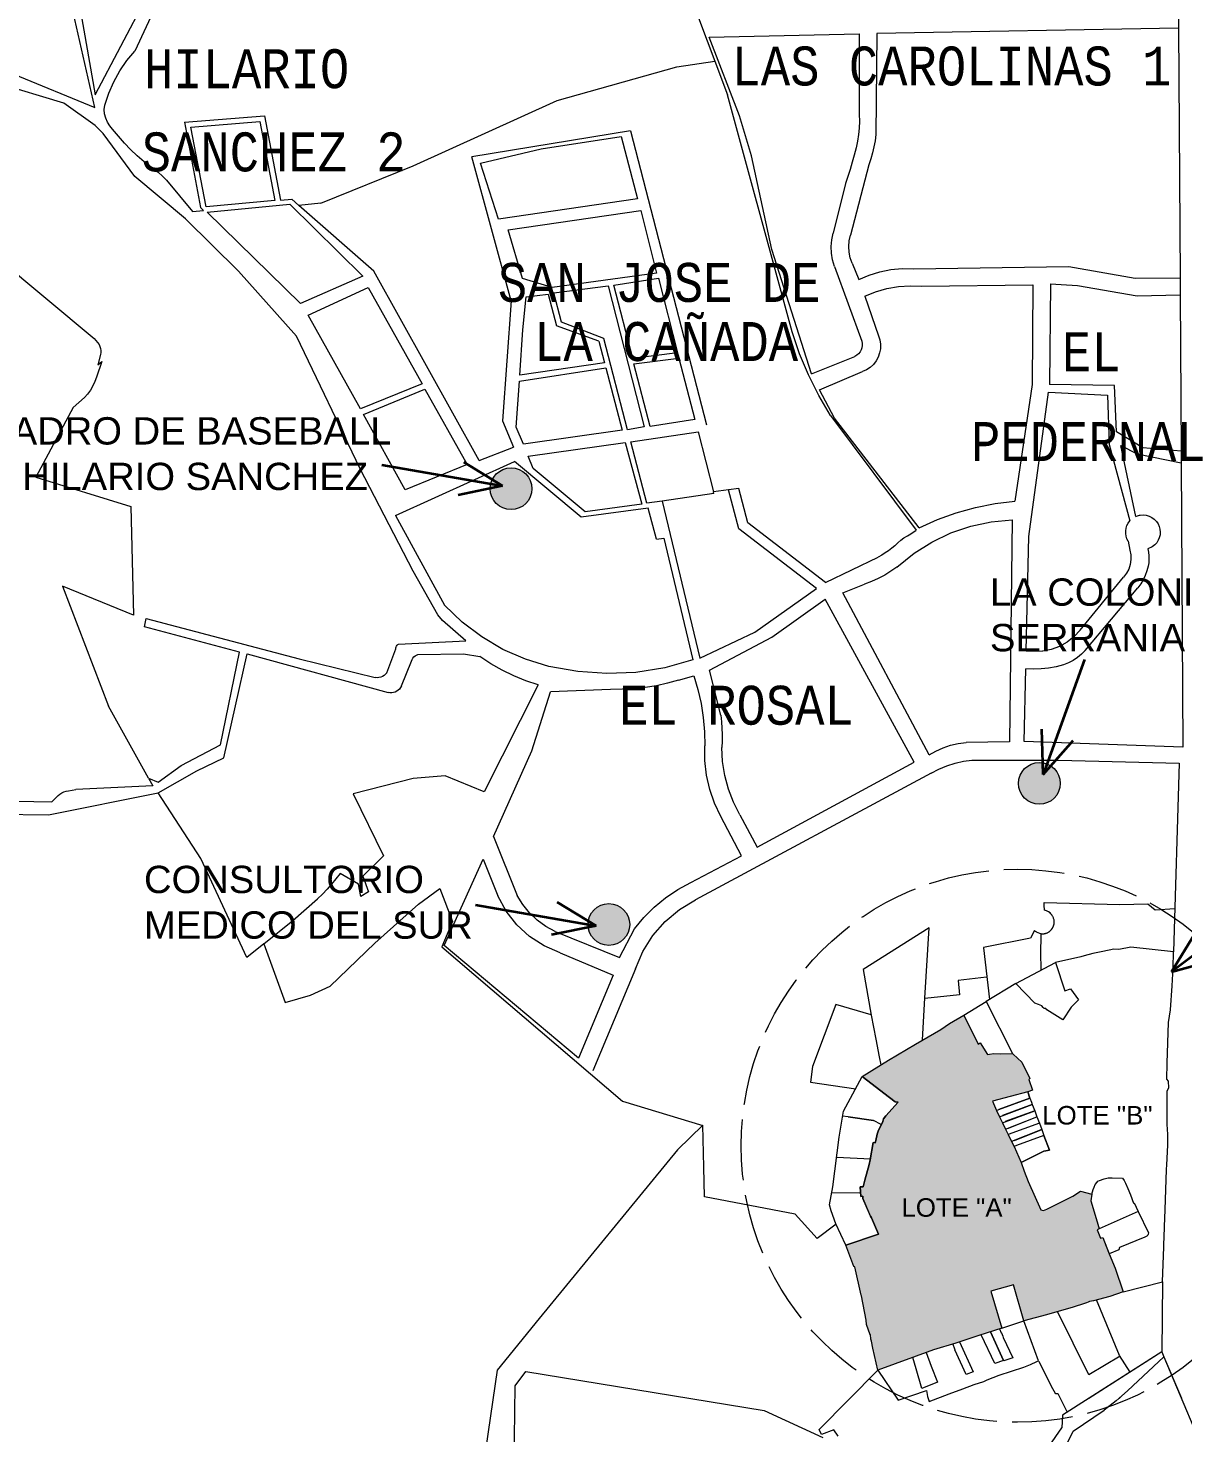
# Model space of a CAD drawing. Header units: millimetres. Extents: x -3245 to 2970, y 1153 to 3965.
# Drawn here: x -121.2 to -75.5, y 1961.8 to 2017.4 of the extents above; entities that cross this region are included whole.
import ezdxf
from ezdxf.enums import TextEntityAlignment as Align

# ---------------------------------------------------------------- set-up
doc = ezdxf.new("R2010")
doc.units = ezdxf.units.MM
doc.linetypes.add('ACAD_ISO02W100', pattern=[15, 12, -3])
for name, color, linetype in [('CVL_CUADCON_TIT', 1, 'Continuous'), ('FONDO_MANAGUA', 8, 'ACAD_ISO02W100'), ('Nombres_Barrios', 7, 'Continuous'), ('POLIGONOS', 7, 'Continuous')]:
    doc.layers.add(name, color=color, linetype=linetype)
doc.styles.add('MONOTXT', font='MONOTXT', dxfattribs={"height": 0.2})
doc.styles.get("Standard").update_dxf_attribs({"font": 'arial.ttf'})

msp = doc.modelspace()

# ---------------------------------------------------------------- hatches: boundary and pattern name
at = {"lineweight": 9}
h = msp.add_hatch(color=8, dxfattribs=at)
h.dxf.hatch_style = 1
h.paths.add_polyline_path([(-101.2237, 1999.1535, 1), (-102.8759, 1999.1535, 1)])
h = msp.add_hatch(color=8, dxfattribs=at)
h.dxf.hatch_style = 1
h.paths.add_polyline_path([(-80.3196, 1987.4986, 1), (-81.9717, 1987.4986, 1)])
h = msp.add_hatch(color=8, dxfattribs=at)
h.dxf.hatch_style = 1
h.paths.add_polyline_path([(-97.3547, 1981.9172, 1), (-99.0068, 1981.9172, 1)])
h = msp.add_hatch(color=7, dxfattribs=at)
h.dxf.hatch_style = 1
h.paths.add_polyline_path([(-82.1745, 1967.6603), (-81.7607, 1966.2363), (-80.8704, 1966.4817), (-79.8148, 1966.7775), (-79.6894, 1966.8196), (-79.4836, 1966.8886), (-79.2778, 1966.9577), (-79.2177, 1966.9791), (-79.1577, 1967.0006), (-78.9993, 1967.0348), (-78.3656, 1967.2004), (-77.8263, 1967.3916), (-78.1451, 1968.3205), (-78.3843, 1968.8945), (-78.6301, 1969.5301), (-78.7272, 1969.5034), (-78.8635, 1969.8451), (-78.7784, 1969.876), (-78.8543, 1970.1524), (-79.1107, 1970.988), (-79.0776, 1971.2503), (-79.5173, 1971.3704), (-79.8182, 1971.1731), (-80.8531, 1970.6622), (-80.9875, 1970.6057), (-81.0832, 1970.629), (-81.591, 1971.752), (-81.751, 1972.1628), (-81.8627, 1972.5054), (-82.1471, 1973.1322), (-82.2448, 1973.3306), (-82.3797, 1973.6044), (-82.4868, 1973.8216), (-82.612, 1974.0758), (-82.7273, 1974.3098), (-82.847, 1974.5527), (-83.0039, 1974.9279), (-81.6066, 1975.2988), (-81.4163, 1975.3663), (-81.565, 1975.7904), (-81.5194, 1975.826), (-81.8462, 1976.4767), (-82.2035, 1976.8031), (-82.2094, 1976.8147), (-82.2098, 1976.8152), (-82.6797, 1976.8022), (-82.9478, 1976.8125), (-83.1261, 1976.7882), (-83.201, 1976.7726), (-83.4862, 1977.232), (-83.5733, 1977.1779), (-84.1402, 1978.3279), (-84.6964, 1977.9951), (-85.0506, 1977.7667), (-86.051, 1977.1885), (-87.1184, 1976.5461), (-88.1522, 1975.8996), (-87.0817, 1975.0754), (-86.8501, 1974.9071), (-86.7291, 1974.8846), (-87.227, 1974.3523), (-87.3173, 1974.2313), (-87.3441, 1974.1252), (-87.5217, 1973.7479), (-87.5584, 1973.6255), (-87.615, 1973.3729), (-87.641, 1973.2864), (-87.7193, 1973.2881), (-87.8352, 1972.6034), (-87.8805, 1972.4212), (-88.0588, 1971.8056), (-88.1126, 1971.5396), (-88.2335, 1971.5357), (-88.2082, 1971.1564), (-88.1378, 1971.1687), (-88.1342, 1971.0764), (-87.8625, 1970.4656), (-87.8262, 1970.3831), (-87.788, 1970.3081), (-87.5153, 1969.6667), (-88.8002, 1969.226), (-88.4869, 1968.3907), (-88.446, 1968.38), (-88.1937, 1967.2505), (-88.1871, 1967.2318), (-87.9968, 1966.2703), (-87.9875, 1966.0969), (-87.8458, 1965.6908), (-87.8328, 1965.6952), (-87.8114, 1965.512), (-87.7856, 1965.4312), (-87.7329, 1965.1605), (-87.5426, 1964.2867), (-85.3294, 1965.0914), (-84.4519, 1965.3614), (-83.537, 1965.6597), (-82.6383, 1965.9494), (-83.071, 1967.4173)])
h.paths.add_polyline_path([(-86.794, 1970.154), (-82.0502, 1970.154), (-82.0502, 1971.2907), (-86.794, 1971.2907)], flags=24)

# ---------------------------------------------------------------- linework, layer by layer
at = {"color": 7, "lineweight": 35}
for p, q in [((-107.1593, 2000.0934), (-102.3879, 1999.2663)), ((-102.3879, 1999.2663), (-103.9216, 2000.2)), ((-102.3879, 1999.2663), (-104.1464, 1998.9032)), ((-79.3554, 1992.4), (-80.9977, 1987.8444)), ((-80.9977, 1987.8444), (-81.0501, 1989.6392)), ((-80.9977, 1987.8444), (-79.812, 1989.1929)), ((-103.457, 1982.697), (-98.6855, 1981.8699)), ((-98.6855, 1981.8699), (-100.2193, 1982.8036)), ((-72.0495, 1982.9493), (-75.9228, 1980.0427)), ((-98.6855, 1981.8699), (-100.4441, 1981.5069)), ((-75.9228, 1980.0427), (-74.9815, 1981.5718)), ((-75.9228, 1980.0427), (-74.1916, 1980.5191))]:
    msp.add_line(p, q, dxfattribs=at)
at = {"color": 1, "lineweight": 0}
for p, q in [((-75.6217, 1988.2928), (-75.8443, 1980.8408)), ((-80.9521, 1982.6767), (-80.9534, 1982.79)), ((-80.9534, 1982.79), (-77.9592, 1982.7059)), ((-77.9592, 1982.7059), (-76.857, 1982.7324)), ((-76.857, 1982.7324), (-76.56, 1982.4972)), ((-80.9426, 1982.4773), (-80.9521, 1982.6767)), ((-80.8652, 1982.4573), (-80.9426, 1982.4773)), ((-80.7807, 1982.4175), (-80.8652, 1982.4573)), ((-80.7244, 1982.3778), (-80.7807, 1982.4175)), ((-80.6876, 1982.3441), (-80.7244, 1982.3778)), ((-80.6627, 1982.3065), (-80.6876, 1982.3441)), ((-76.56, 1982.4972), (-75.7934, 1982.5453)), ((-81.5214, 1975.0444), (-82.7499, 1974.598)), ((-82.7273, 1974.3098), (-81.4272, 1974.8012)), ((-82.612, 1974.0758), (-81.3329, 1974.5509)), ((-81.4272, 1974.8012), (-82.6051, 1974.356)), ((-81.3329, 1974.5509), (-82.4937, 1974.1197)), ((-82.4868, 1973.8216), (-81.2413, 1974.3066)), ((-81.1466, 1974.054), (-82.3797, 1973.6044)), ((-82.3749, 1973.8652), (-81.2413, 1974.3066)), ((-81.0547, 1973.8083), (-82.2448, 1973.3306)), ((-82.1347, 1973.3748), (-81.0547, 1973.8083)), ((-80.9639, 1973.5645), (-82.047, 1973.1694)), ((-89.1669, 1972.7145), (-87.8271, 1972.6518, 17.3447)), ((-76.2741, 1967.7829), (-76.3031, 1965.0115)), ((-82.9075, 1964.5475), (-83.449, 1965.6881)), ((-83.0851, 1965.8054), (-82.5625, 1964.6681)), ((-76.3031, 1965.0115), (-79.1924, 1963.1718)), ((-76.3031, 1965.0115), (-76.2195, 1964.8139)), ((-85.4327, 1964.4411), (-85.1797, 1963.8076)), ((-82.5625, 1964.6681), (-82.9075, 1964.5475)), ((-77.4432, 1963.6735), (-76.2195, 1964.8139)), ((-85.1797, 1963.8076), (-85.7918, 1963.5573)), ((-77.6585, 1963.4661), (-77.8807, 1963.266)), ((-77.4432, 1963.6735), (-77.6585, 1963.4661))]:
    msp.add_line(p, q, dxfattribs=at)
at = {"color": 1, "lineweight": 15}
for p, q in [((-85.6248, 1964.984), (-85.4327, 1964.4411)), ((-86.0214, 1964.3349), (-86.1531, 1964.7919)), ((-76.2195, 1964.8139), (-75.5268, 1963.1773)), ((-85.7918, 1963.5573), (-86.0214, 1964.3349))]:
    msp.add_line(p, q, dxfattribs=at)
at = {"color": 1, "lineweight": 0}
for points in [[(-81.0764, 1980.1078), (-81.0769, 1980.2163), (-81.0926, 1980.7197), (-81.0761, 1981.552), (-81.0622, 1981.551), (-81.05, 1981.55), (-81.0371, 1981.5493), (-81.0243, 1981.5491), (-81.013, 1981.5491), (-80.999, 1981.5497), (-80.9846, 1981.5507), (-80.9699, 1981.552), (-80.962, 1981.553), (-80.955, 1981.5539), (-80.9469, 1981.5553), (-80.9342, 1981.5575), (-80.9246, 1981.5596), (-80.9095, 1981.5634), (-80.892, 1981.5678), (-80.8876, 1981.5689), (-80.8642, 1981.5773), (-80.8438, 1981.5848), (-80.8267, 1981.593), (-80.8158, 1981.5984), (-80.8057, 1981.6034), (-80.7904, 1981.611), (-80.7765, 1981.6202), (-80.7591, 1981.6316), (-80.7423, 1981.643), (-80.7331, 1981.6504), (-80.7052, 1981.6741), (-80.6621, 1981.7197), (-80.6259, 1981.7715), (-80.5822, 1981.8651), (-80.5641, 1981.9372), (-80.5584, 1982.0289), (-80.5671, 1982.1044), (-80.5816, 1982.1574), (-80.5907, 1982.1819), (-80.601, 1982.2055), (-80.6116, 1982.2297), (-80.6239, 1982.2486), (-80.6374, 1982.2695), (-80.6513, 1982.2908), (-80.657, 1982.3005), (-80.6627, 1982.3065)], [(-85.7714, 1977.35), (-85.6791, 1979.0036), (-85.5133, 1981.7816), (-88.1144, 1980.1412), (-87.801, 1978.3324), (-87.6176, 1977.3848), (-87.4802, 1976.6755), (-87.4216, 1976.3627)], [(-81.0767, 1981.5523), (-81.1344, 1981.5643), (-81.195, 1981.5845), (-81.2309, 1981.6022), (-81.2522, 1981.6137), (-81.2738, 1981.6276), (-81.2939, 1981.6415), (-81.3119, 1981.6556), (-81.3279, 1981.6698), (-81.3442, 1981.6848), (-81.4984, 1981.3731), (-83.3546, 1981.0131), (-83.3537, 1980.9986), (-83.3599, 1980.9979), (-83.1153, 1978.9488)], [(-83.2458, 1978.8691), (-82.2096, 1976.8152), (-82.1854, 1976.7865), (-81.8462, 1976.4767), (-81.5194, 1975.826), (-81.565, 1975.7904), (-81.4163, 1975.3663), (-81.6066, 1975.2988), (-81.5213, 1975.0441), (-81.4607, 1974.8877), (-81.4272, 1974.8012), (-81.3329, 1974.5509), (-81.2413, 1974.3066), (-81.1466, 1974.054), (-81.0547, 1973.8083), (-80.9639, 1973.5645), (-80.7442, 1972.9864), (-80.9737, 1972.9452), (-81.8627, 1972.5054), (-81.751, 1972.1628), (-81.591, 1971.752), (-81.0832, 1970.629), (-80.9875, 1970.6057), (-80.8531, 1970.6622), (-79.8182, 1971.1731), (-79.5173, 1971.3704), (-79.0776, 1971.2503), (-79.0155, 1971.4404), (-78.9842, 1971.5202), (-78.9347, 1971.6296), (-78.8609, 1971.7284), (-78.8298, 1971.7573), (-78.7679, 1971.7921), (-78.5811, 1971.8572), (-78.4204, 1971.8938), (-78.2698, 1971.8918), (-77.856, 1971.881), (-77.7877, 1971.7855), (-77.7339, 1971.6846), (-77.6406, 1971.4759), (-77.5426, 1971.2258), (-77.4287, 1970.894), (-77.4021, 1970.9053), (-77.2414, 1970.5663), (-76.8321, 1969.7162), (-76.8361, 1969.6621), (-76.85, 1969.6329), (-76.9002, 1969.5889), (-76.9757, 1969.5446), (-77.9712, 1969.1349), (-78.0016, 1969.0506), (-78.3843, 1968.8945), (-78.1451, 1968.3205), (-77.8263, 1967.3916), (-76.2741, 1967.7829), (-76.2203, 1969.1727), (-76.2215, 1969.187), (-76.2175, 1969.2812), (-76.2066, 1969.5408), (-76.1976, 1969.9768), (-76.1733, 1970.6272), (-76.118, 1972.2285), (-76.1082, 1972.4083), (-76.0657, 1973.1874), (-76.0647, 1973.6724), (-76.0797, 1973.7495), (-76.0904, 1974.0732), (-76.093, 1975.3436), (-76.0238, 1975.4605), (-76.0423, 1975.7158), (-76.1069, 1975.7988), (-76.086, 1976.4342), (-76.0357, 1978.0365), (-75.965, 1978.5377), (-75.8879, 1979.4917), (-75.8529, 1980.1974), (-75.8443, 1980.8408), (-77.5265, 1981.0248), (-78.0017, 1980.9264), (-78.201, 1980.9361), (-78.6317, 1980.8464), (-79.0255, 1980.7682), (-79.3754, 1980.6814), (-79.513, 1980.6413), (-80.5035, 1980.4118), (-80.1349, 1979.2955), (-79.9153, 1979.3726), (-79.5939, 1978.9421), (-79.8896, 1978.6426), (-80.2136, 1978.1496), (-80.8503, 1978.5441), (-80.8847, 1978.5924), (-80.9601, 1978.5968), (-80.9935, 1978.6383), (-81.0526, 1978.6995), (-81.1821, 1978.753), (-81.3234, 1978.803), (-82.0733, 1979.5786), (-83.2458, 1978.8691)], [(-82.0733, 1979.5786), (-80.5035, 1980.4118)], [(-83.2208, 1979.8328), (-83.2341, 1979.8302), (-84.3591, 1979.7079), (-84.3111, 1979.1395), (-85.68, 1978.9875)], [(-84.1402, 1978.3279), (-83.2458, 1978.8691)], [(-87.8047, 1978.3405), (-89.1976, 1978.7466), (-90.126, 1976.2973), (-90.2013, 1975.6782), (-88.4134, 1975.4226)], [(-88.1522, 1975.8996), (-87.0816, 1975.0753), (-86.85, 1974.907), (-86.7292, 1974.8845), (-87.227, 1974.3523), (-87.3173, 1974.2313), (-87.3441, 1974.1252), (-87.5217, 1973.7479), (-87.5584, 1973.6255), (-87.615, 1973.3729), (-87.641, 1973.2864), (-87.7193, 1973.2881), (-87.8352, 1972.6034), (-87.8805, 1972.4212), (-88.0588, 1971.8056), (-88.1126, 1971.5396), (-88.2336, 1971.5357), (-88.2082, 1971.156), (-88.1378, 1971.1682), (-88.1342, 1971.0759), (-87.8624, 1970.4651), (-87.8262, 1970.3825), (-87.788, 1970.3076), (-87.5155, 1969.6666), (-88.8005, 1969.2259), (-89.194, 1970.0748), (-89.3906, 1970.5892), (-89.3849, 1970.5931), (-89.4498, 1970.8265), (-89.3237, 1971.5412), (-89.0618, 1973.5012), (-88.9025, 1974.5294), (-88.1522, 1975.8996), (-87.0816, 1975.0753), (-86.85, 1974.907), (-86.7292, 1974.8845)], [(-83.0039, 1974.9279), (-82.847, 1974.5527), (-82.7499, 1974.598), (-81.5214, 1975.0444), (-81.6066, 1975.2988), (-83.0039, 1974.9279)], [(-87.4018, 1974.0012), (-87.716, 1974.1675), (-88.7078, 1974.305), (-88.9319, 1974.3397)], [(-82.047, 1973.1694), (-82.147, 1973.1321), (-81.8627, 1972.5054), (-80.9737, 1972.9452), (-80.7442, 1972.9864), (-80.9639, 1973.5645), (-82.047, 1973.1694)], [(-88.2168, 1971.2939), (-89.3648, 1971.3085)], [(-77.2414, 1970.5663), (-78.7784, 1969.876), (-78.8635, 1969.8451), (-78.7272, 1969.5034), (-78.6301, 1969.5301), (-78.3843, 1968.8945)], [(-77.9504, 1964.8411), (-79.1887, 1964.099), (-80.4316, 1966.6047)], [(-77.5596, 1964.2108), (-77.9718, 1964.8739), (-78.8837, 1967.0651)], [(-87.5426, 1964.2867), (-86.7397, 1963.0977), (-85.6152, 1963.482), (-85.568, 1963.2441), (-85.5069, 1963.042), (-84.7126, 1963.3473), (-84.1813, 1963.5539), (-83.7209, 1963.7159), (-83.3447, 1963.8451), (-83.2105, 1963.8992), (-82.7384, 1964.0896), (-82.2486, 1964.2491), (-81.7562, 1964.4083), (-81.503, 1964.5165), (-81.2524, 1964.627), (-81.1786, 1964.6596), (-81.7607, 1966.2363)], [(-82.6383, 1965.9494), (-81.7607, 1966.2363)], [(-81.174, 1964.6503), (-80.697, 1963.6814), (-80.5093, 1963.3549), (-80.4974, 1963.3606), (-80.4871, 1963.364), (-80.4786, 1963.3659), (-80.4685, 1963.367), (-80.4599, 1963.367), (-80.4512, 1963.3663), (-80.4436, 1963.365), (-80.4375, 1963.3634), (-80.4322, 1963.3617), (-80.4258, 1963.359), (-80.4199, 1963.3561), (-80.4143, 1963.3528), (-80.4069, 1963.3476), (-80.401, 1963.3426), (-80.042, 1962.6309)], [(-87.5426, 1964.2867), (-89.8546, 1961.9411)]]:
    msp.add_lwpolyline(points, dxfattribs=at)
at = {"color": 7, "lineweight": 20, "ltscale": 0.5, "flags": 128}
msp.add_lwpolyline([(-82.1854, 1976.7865), (-81.8462, 1976.4767), (-81.5194, 1975.826), (-81.565, 1975.7904), (-81.4163, 1975.3663), (-81.6066, 1975.2988), (-83.0039, 1974.9279), (-82.847, 1974.5527), (-82.7273, 1974.3098), (-82.612, 1974.0758), (-82.4868, 1973.8216), (-82.3797, 1973.6044), (-82.2448, 1973.3306), (-82.147, 1973.1321), (-81.8627, 1972.5054), (-81.751, 1972.1628), (-81.591, 1971.752), (-81.0832, 1970.629), (-80.9875, 1970.6057), (-80.8531, 1970.6622), (-79.8182, 1971.1731), (-79.5173, 1971.3704), (-79.0776, 1971.2503), (-79.1107, 1970.988), (-78.8543, 1970.1524), (-78.7784, 1969.876), (-78.8635, 1969.8451), (-78.7272, 1969.5034), (-78.6301, 1969.5301), (-78.5929, 1969.4341), (-78.3843, 1968.8945), (-78.1451, 1968.3205), (-77.8263, 1967.3916), (-78.3656, 1967.2004), (-78.9993, 1967.0348), (-79.1577, 1967.0006), (-79.2177, 1966.9791), (-79.2778, 1966.9577), (-79.4836, 1966.8886), (-79.6894, 1966.8196), (-79.8148, 1966.7775), (-80.8704, 1966.4817), (-81.7607, 1966.2363), (-82.1745, 1967.6603), (-83.071, 1967.4173), (-82.6383, 1965.9494), (-83.537, 1965.6597), (-84.4519, 1965.3614), (-85.3294, 1965.0914), (-87.5426, 1964.2867), (-87.7329, 1965.1605), (-87.7856, 1965.4312), (-87.8114, 1965.512), (-87.8328, 1965.6952), (-87.8458, 1965.6908), (-87.9875, 1966.0969), (-87.9968, 1966.2703), (-88.1871, 1967.2318), (-88.1937, 1967.2505), (-88.446, 1968.38), (-88.4869, 1968.3907), (-88.8005, 1969.2266), (-87.5155, 1969.6673), (-87.788, 1970.3081), (-87.8262, 1970.3831), (-87.8625, 1970.4656), (-88.1342, 1971.0764), (-88.1378, 1971.1687), (-88.2082, 1971.1564), (-88.2335, 1971.5362), (-88.1126, 1971.54), (-88.0588, 1971.8061), (-87.8806, 1972.4215), (-87.8353, 1972.6038), (-87.7194, 1973.2884), (-87.641, 1973.2867), (-87.615, 1973.3731), (-87.5584, 1973.6257), (-87.5217, 1973.7481), (-87.3442, 1974.1253), (-87.3174, 1974.2314), (-87.2271, 1974.3525), (-86.7293, 1974.8846), (-86.8501, 1974.9071), (-87.0817, 1975.0754), (-88.1522, 1975.8996), (-87.1184, 1976.5461), (-86.051, 1977.1885), (-85.0506, 1977.7667), (-84.6964, 1977.9951), (-84.1402, 1978.3279), (-83.5733, 1977.1779), (-83.4862, 1977.232), (-83.201, 1976.7726), (-83.1261, 1976.7882), (-82.9478, 1976.8125), (-82.6797, 1976.8022), (-82.2098, 1976.8152)], close=True, dxfattribs=at)
at = {"color": 1, "lineweight": 0}
for points in [[(-82.7284, 1965.9203, 0), (-82.6631, 1965.7634, 0), (-82.6494, 1965.7681, 0), (-82.5932, 1965.6273, 0), (-82.575, 1965.5862, 0), (-82.1951, 1964.7817, 0), (-82.5563, 1964.6545, 0), (-82.5625, 1964.6681, 0), (-82.9075, 1964.5475, 0), (-83.449, 1965.6881, 0)], [(-82.7284, 1965.9203, 0), (-82.6631, 1965.7634, 0), (-82.6494, 1965.7681, 0), (-82.5932, 1965.6273, 0), (-82.575, 1965.5862, 0), (-82.1951, 1964.7817, 0), (-82.5563, 1964.6545, 0), (-82.5625, 1964.6681, 0), (-83.0851, 1965.8053, 0), (-83.0851, 1965.8053, 0)], [(-85.6248, 1964.984, 0), (-85.4327, 1964.4411, 0), (-85.1797, 1963.8076, 0), (-85.7918, 1963.5573, 0), (-86.0214, 1964.3349, 0), (-86.1531, 1964.7919, 0)], [(-84.3098, 1965.4078, 0), (-83.7664, 1964.2274, 0), (-84.0481, 1964.1189, 0), (-84.4941, 1965.0877, 0), (-84.4752, 1965.0972, 0), (-84.5763, 1965.3231, 0)], [(-84.3098, 1965.4078, 0), (-83.7664, 1964.2274, 0), (-84.0481, 1964.1189, 0), (-84.4941, 1965.0877, 0), (-84.4752, 1965.0972, 0)]]:
    msp.add_polyline3d(points, dxfattribs=at)
at = {"color": 1, "lineweight": 9}
for centre in [(-102.0498, 1999.1535), (-81.1457, 1987.4986), (-98.1807, 1981.9172)]:
    msp.add_circle(centre, 0.8261, dxfattribs=at)
at = {"layer": 'CVL_CUADCON_TIT', "color": 7, "linetype": 'ACAD_ISO02W100', "lineweight": 18, "ltscale": 0.2}
msp.add_circle((-82.0079, 1973.1646), 10.9378, dxfattribs=at)
at = {"layer": 'FONDO_MANAGUA', "color": 1, "lineweight": 0}
for p, q in [((-118.5214, 2014.2319), (-119.983, 2020.7302)), ((-119.4721, 2020.2634), (-118.5013, 2014.7322)), ((-118.5013, 2014.7322), (-115.9089, 2019.6665)), ((-115.5559, 2019.4164), (-116.9309, 2016.4658)), ((-95.3495, 2019.7041), (-93.9892, 2016.0701)), ((-75.6263, 2018.2787), (-75.6405, 2017.3746)), ((-87.5843, 2017.1644), (-87.6185, 2013.1653)), ((-75.6405, 2017.3746), (-87.5843, 2017.1644)), ((-75.6405, 2017.3746), (-75.5816, 2007.4999)), ((-94.2076, 2017.0152), (-88.2804, 2017.1464)), ((-93.0165, 2013.898), (-94.2076, 2017.0152)), ((-88.2804, 2017.1464), (-88.2804, 2013.9509)), ((-117.5273, 2015.6798), (-117.2473, 2016.0866)), ((-117.2473, 2016.0866), (-116.9309, 2016.4658)), ((-95.4869, 2015.8421), (-93.9892, 2016.0701)), ((-93.9892, 2016.0701), (-93.4874, 2014.7296)), ((-121.7235, 2015.5558), (-118.5214, 2014.2319)), ((-117.7687, 2015.249), (-117.5273, 2015.6798)), ((-100.2267, 2014.5138), (-95.4869, 2015.8421)), ((-119.7447, 2014.4117), (-122.4546, 2015.2186)), ((-117.9693, 2014.7977), (-117.7687, 2015.249)), ((-118.4995, 2013.5231), (-119.7447, 2014.4117)), ((-118.1276, 2014.3299), (-117.9693, 2014.7977)), ((-105.9211, 2011.9315), (-100.2267, 2014.5138)), ((-91.1648, 2006.2352), (-93.4874, 2014.7296)), ((-118.1427, 2014.1574), (-118.1276, 2014.3299)), ((-118.1296, 2013.9847), (-118.1427, 2014.1574)), ((-118.0887, 2013.8164), (-118.1296, 2013.9847)), ((-118.021, 2013.6569), (-118.0887, 2013.8164)), ((-114.9637, 2013.6575), (-111.8037, 2013.9003)), ((-111.8037, 2013.9003), (-111.1692, 2010.5669)), ((-92.5412, 2012.3207), (-93.0165, 2013.898)), ((-88.2804, 2013.9509), (-88.2687, 2013.6869)), ((-118.1844, 2013.2054), (-118.4995, 2013.5231)), ((-117.9282, 2013.5106), (-118.021, 2013.6569)), ((-117.8129, 2013.3813), (-117.9282, 2013.5106)), ((-117.5879, 2013.0996), (-117.8129, 2013.3813)), ((-114.9637, 2013.6575), (-114.3351, 2010.2849)), ((-114.7149, 2013.4588), (-111.9885, 2013.6771)), ((-114.1155, 2010.3017), (-114.7149, 2013.4588)), ((-111.9885, 2013.6771), (-111.3987, 2010.5596)), ((-97.3198, 2013.3055), (-103.6039, 2012.2818)), ((-97.3198, 2013.3055), (-93.645, 1999.0864)), ((-88.2751, 2013.4227), (-88.2995, 2013.1596)), ((-88.2687, 2013.6869), (-88.2751, 2013.4227)), ((-116.9326, 2011.5013), (-118.1844, 2013.2054)), ((-117.3503, 2012.8284), (-117.5879, 2013.0996)), ((-117.1007, 2012.5682), (-117.3503, 2012.8284)), ((-100.8586, 2012.6029), (-97.6893, 2013.0915)), ((-97.6893, 2013.0915), (-97.041, 2010.6165)), ((-88.3417, 2012.8987), (-88.4016, 2012.6413)), ((-88.2995, 2013.1596), (-88.3417, 2012.8987)), ((-87.6491, 2012.9201), (-87.6915, 2012.6767)), ((-87.6185, 2013.1653), (-87.6491, 2012.9201)), ((-116.8396, 2012.3196), (-117.1007, 2012.5682)), ((-116.5674, 2012.083), (-116.8396, 2012.3196)), ((-102.0392, 2006.5858), (-103.6039, 2012.2818)), ((-103.2653, 2012.0357), (-100.8586, 2012.6029)), ((-91.7257, 2008.6105), (-92.5412, 2012.3207)), ((-88.4708, 2012.3537), (-88.5475, 2012.068)), ((-88.4016, 2012.6413), (-88.4708, 2012.3537)), ((-87.8114, 2012.1974), (-87.8887, 2011.9627)), ((-87.7457, 2012.4356), (-87.8114, 2012.1974)), ((-87.6915, 2012.6767), (-87.7457, 2012.4356)), ((-116.5674, 2012.083), (-116.3758, 2011.9552)), ((-116.3758, 2011.9552), (-116.1905, 2011.8182)), ((-116.1905, 2011.8182), (-116.0122, 2011.6724)), ((-116.0122, 2011.6724), (-115.8412, 2011.518)), ((-109.5702, 2010.4468), (-105.9211, 2011.9315)), ((-102.5417, 2009.8215), (-103.2653, 2012.0357)), ((-88.6319, 2011.7844), (-88.7237, 2011.5031)), ((-88.5475, 2012.068), (-88.6319, 2011.7844)), ((-87.8887, 2011.9627), (-88.6257, 2009.1832)), ((-114.932, 2009.8257), (-116.9326, 2011.5013)), ((-115.8412, 2011.518), (-115.6779, 2011.3555)), ((-115.6779, 2011.3555), (-114.6471, 2010.1256)), ((-88.823, 2011.2244), (-89.3056, 2009.2686)), ((-88.7237, 2011.5031), (-88.823, 2011.2244)), ((-111.3987, 2010.5596), (-114.1155, 2010.3017)), ((-111.1692, 2010.5669), (-110.7218, 2010.6034)), ((-110.4475, 2010.3634), (-110.7218, 2010.6034)), ((-97.041, 2010.6165), (-102.5417, 2009.8215)), ((-114.6471, 2010.1256), (-114.2151, 2010.1566)), ((-114.3351, 2010.2849), (-114.2151, 2010.1566)), ((-114.0673, 2010.0971), (-110.7978, 2010.4108)), ((-110.3826, 2006.4771), (-114.0673, 2010.0971)), ((-110.7978, 2010.4108), (-107.918, 2007.5609)), ((-109.5702, 2010.4468), (-110.4475, 2010.3634)), ((-107.4737, 2007.7607), (-110.4475, 2010.3634)), ((-102.1676, 2009.3908), (-96.9095, 2010.154)), ((-96.9095, 2010.154), (-96.2888, 2007.6855)), ((-112.8389, 2007.7581), (-114.932, 2009.8257)), ((-101.5975, 2007.4712), (-102.1676, 2009.3908)), ((-89.378, 2008.7385), (-89.357, 2009.0056)), ((-89.357, 2009.0056), (-89.3056, 2009.2686)), ((-88.687, 2008.7352), (-88.6713, 2008.9612)), ((-88.6713, 2008.9612), (-88.6257, 2009.1832)), ((-122.4506, 2008.3448), (-118.548, 2005.0961)), ((-90.165, 2003.6951), (-91.7257, 2008.6105)), ((-89.3683, 2008.4707), (-89.378, 2008.7385)), ((-89.328, 2008.2058), (-89.3683, 2008.4707)), ((-88.6726, 2008.5091), (-88.687, 2008.7352)), ((-88.6284, 2008.2869), (-88.6726, 2008.5091)), ((-88.5551, 2008.0725), (-88.6284, 2008.2869)), ((-110.5346, 2005.183), (-112.8389, 2007.7581)), ((-103.3095, 2000.2758), (-107.4737, 2007.7607)), ((-89.2577, 2007.9473), (-89.328, 2008.2058)), ((-89.2577, 2007.9473), (-88.1742, 2004.993)), ((-88.5551, 2008.0725), (-88.2946, 2007.4348)), ((-87.8832, 2007.6077), (-87.4563, 2007.7375)), ((-87.4563, 2007.7375), (-87.0183, 2007.8228)), ((-87.0183, 2007.8228), (-86.5738, 2007.8627)), ((-86.5738, 2007.8627), (-86.1276, 2007.8568)), ((-86.1276, 2007.8568), (-79.9851, 2007.9505)), ((-79.9851, 2007.9505), (-77.3586, 2007.4854)), ((-107.918, 2007.5609), (-110.3826, 2006.4771)), ((-100.4178, 2007.1179), (-101.5975, 2007.4712)), ((-96.2888, 2007.6855), (-100.4178, 2007.1179)), ((-100.3625, 2006.9026), (-98.2041, 2007.1861)), ((-98.2041, 2007.1861), (-96.7796, 2001.6016)), ((-97.9863, 2007.2091), (-96.2205, 2007.4808)), ((-97.2338, 2004.3014), (-97.9863, 2007.2091)), ((-96.2205, 2007.4808), (-95.4678, 2004.534)), ((-88.2946, 2007.4348), (-87.8832, 2007.6077)), ((-87.1782, 2007.0707), (-86.7217, 2007.15)), ((-86.7217, 2007.15), (-86.2595, 2007.181)), ((-86.2595, 2007.181), (-85.7965, 2007.1635)), ((-85.7965, 2007.1635), (-81.4023, 2007.2238)), ((-81.4023, 2007.2238), (-81.4324, 2003.2747)), ((-80.7101, 2007.2539), (-80.7402, 2003.2747)), ((-80.7101, 2007.2539), (-80.4963, 2007.2446)), ((-80.4963, 2007.2446), (-80.2825, 2007.2344)), ((-80.2825, 2007.2344), (-80.0688, 2007.2233)), ((-80.0688, 2007.2233), (-79.8551, 2007.2113)), ((-79.8551, 2007.2113), (-79.6415, 2007.1984)), ((-79.6415, 2007.1984), (-77.2747, 2006.7887)), ((-77.3586, 2007.4854), (-75.5816, 2007.4999)), ((-75.5816, 2007.4999), (-75.5776, 2006.8208)), ((-110.0765, 2006.0213), (-107.7024, 2007.1198)), ((-107.7024, 2007.1198), (-105.5613, 2003.298)), ((-101.5894, 2005.436), (-101.4524, 2006.7398)), ((-101.4524, 2006.7398), (-100.5836, 2006.8515)), ((-100.5836, 2006.8515), (-100.2498, 2005.6008)), ((-100.0544, 2005.746), (-100.3625, 2006.9026)), ((-88.0538, 2006.7716), (-87.6239, 2006.9441)), ((-88.0538, 2006.7716), (-87.5121, 2005.2041)), ((-87.6239, 2006.9441), (-87.1782, 2007.0707)), ((-77.2747, 2006.7887), (-75.5776, 2006.8208)), ((-75.5776, 2006.8208), (-75.5407, 2000.6346)), ((-102.0392, 2006.5858), (-102.3823, 2001.8374)), ((-90.9302, 2005.3559), (-91.1648, 2006.2352)), ((-108.0106, 2002.3154), (-110.0765, 2006.0213)), ((-98.5804, 2004.997), (-100.2498, 2005.6008)), ((-98.3742, 2005.0928), (-100.0544, 2005.746)), ((-118.548, 2005.0961), (-118.3521, 2004.8612)), ((-108.0234, 1999.9475), (-110.5346, 2005.183)), ((-101.708, 2003.6413), (-101.5894, 2005.436)), ((-98.5804, 2004.997), (-98.3463, 2004.1275)), ((-97.443, 2001.4875), (-98.3742, 2005.0928)), ((-90.6364, 2004.4945), (-90.9302, 2005.3559)), ((-88.1742, 2004.993), (-88.1571, 2004.905)), ((-87.5121, 2005.2041), (-87.4595, 2005.039)), ((-87.4595, 2005.039), (-87.4342, 2004.8676)), ((-118.2979, 2004.4572), (-118.3982, 2004.0551)), ((-118.3521, 2004.8612), (-118.3141, 2004.7865)), ((-118.3141, 2004.7865), (-118.2891, 2004.7064)), ((-118.2809, 2004.5394), (-118.2979, 2004.4572)), ((-118.2891, 2004.7064), (-118.278, 2004.6232)), ((-118.278, 2004.6232), (-118.2809, 2004.5394)), ((-95.4678, 2004.534), (-97.2338, 2004.3014)), ((-90.2851, 2003.6551), (-90.6364, 2004.4945)), ((-90.165, 2003.6951), (-88.4451, 2004.3901)), ((-88.3679, 2004.4358), (-88.4451, 2004.3901)), ((-88.2999, 2004.4943), (-88.3679, 2004.4358)), ((-88.2431, 2004.5637), (-88.2999, 2004.4943)), ((-88.1993, 2004.642), (-88.2431, 2004.5637)), ((-88.1699, 2004.7267), (-88.1993, 2004.642)), ((-88.1557, 2004.8153), (-88.1699, 2004.7267)), ((-88.1571, 2004.905), (-88.1557, 2004.8153)), ((-87.4673, 2004.5238), (-87.5248, 2004.3603)), ((-87.4368, 2004.6943), (-87.4673, 2004.5238)), ((-87.4342, 2004.8676), (-87.4368, 2004.6943)), ((-118.2392, 2004.1865), (-118.4523, 2003.5713)), ((-118.3982, 2004.0551), (-118.2392, 2004.1865)), ((-101.7161, 2003.4098), (-98.3062, 2003.9337)), ((-98.3463, 2004.1275), (-101.708, 2003.6413)), ((-98.3062, 2003.9337), (-97.6597, 2001.4643)), ((-97.1899, 2004.0996), (-95.4084, 2004.3243)), ((-96.5511, 2001.6145), (-97.1899, 2004.0996)), ((-95.4084, 2004.3243), (-94.7806, 2001.8865)), ((-87.9861, 2003.8583), (-88.1441, 2003.7872)), ((-87.8417, 2003.954), (-87.9861, 2003.8583)), ((-87.7145, 2004.0717), (-87.8417, 2003.954)), ((-87.608, 2004.2083), (-87.7145, 2004.0717)), ((-87.5248, 2004.3603), (-87.608, 2004.2083)), ((-118.5157, 2003.3919), (-118.5958, 2003.2192)), ((-118.4523, 2003.5713), (-118.5157, 2003.3919)), ((-105.5613, 2003.298), (-108.0106, 2002.3154)), ((-101.8448, 2001.5893), (-101.7161, 2003.4098)), ((-89.8775, 2002.8414), (-90.2851, 2003.6551)), ((-89.8481, 2003.0698), (-88.1441, 2003.7872)), ((-81.4324, 2003.2747), (-82.1125, 1998.6609)), ((-78.1764, 2003.2387), (-80.7402, 2003.2747)), ((-119.3772, 2002.3711), (-118.9286, 2002.7573)), ((-118.8032, 2002.9005), (-118.9286, 2002.7573)), ((-118.6919, 2003.0549), (-118.8032, 2002.9005)), ((-118.5958, 2003.2192), (-118.6919, 2003.0549)), ((-107.8824, 2002.0968), (-105.4677, 2003.0977)), ((-105.4677, 2003.0977), (-103.7884, 2000.1092)), ((-89.4158, 2002.0572), (-89.8775, 2002.8414)), ((-89.2577, 2001.9484), (-89.8481, 2003.0698)), ((-81.5649, 1997.2641), (-80.7818, 2002.9712)), ((-80.7818, 2002.9712), (-78.4464, 2002.8541)), ((-78.4464, 2002.8541), (-78.3873, 2000.9073)), ((-78.1016, 2001.3997), (-78.1764, 2003.2387)), ((-119.3772, 2002.3711), (-120.8492, 1999.6147)), ((-106.2447, 1999.1066), (-107.8824, 2002.0968)), ((-102.3823, 2001.8374), (-101.9531, 2000.793)), ((-101.5601, 2000.92), (-101.8448, 2001.5893)), ((-96.7796, 2001.6016), (-97.443, 2001.4875)), ((-94.7806, 2001.8865), (-96.5511, 2001.6145)), ((-89.4158, 2002.0572), (-86.0205, 1997.5155)), ((-85.8963, 1997.6027), (-89.2577, 2001.9484)), ((-97.6597, 2001.4643), (-101.5601, 2000.92)), ((-97.3075, 2001.0084), (-94.6492, 2001.4028)), ((-94.6492, 2001.4028), (-94.0441, 1999.0336)), ((-77.0584, 2000.7687), (-78.1016, 2001.3997)), ((-103.3095, 2000.2758), (-101.9531, 2000.793)), ((-101.3791, 2000.4358), (-97.5291, 2000.9839)), ((-97.5291, 2000.9839), (-96.8772, 1998.5496)), ((-96.6789, 1998.5779), (-97.3075, 2001.0084)), ((-78.3873, 2000.9073), (-77.5662, 1997.8813)), ((-77.9241, 2000.859), (-77.2805, 2000.5314)), ((-77.3357, 1998.0546), (-77.9241, 2000.859)), ((-77.2805, 2000.5314), (-75.538, 2000.1834)), ((-75.5407, 2000.6346), (-77.0584, 2000.7687)), ((-75.5407, 2000.6346), (-75.538, 2000.1834)), ((-105.9212, 1995.8982), (-108.0234, 1999.9475)), ((-106.6173, 1998.0946), (-101.9168, 2000.2375)), ((-103.7884, 2000.1092), (-106.2447, 1999.1066)), ((-99.2729, 1998.026), (-101.9168, 2000.2375)), ((-101.1768, 1999.9513), (-101.3791, 2000.4358)), ((-99.1154, 1998.2408), (-101.1768, 1999.9513)), ((-75.538, 2000.1834), (-75.4708, 1988.9323)), ((-120.8492, 1999.6147), (-117.0897, 1998.4561)), ((-94.0263, 1998.9636), (-96.0712, 1998.6662)), ((-93.645, 1999.0864), (-94.0441, 1999.0336)), ((-94.0263, 1998.9636), (-94.0441, 1999.0336)), ((-93.4406, 1999.1134), (-93.645, 1999.0864)), ((-93.0437, 1999.1659), (-93.4406, 1999.1134)), ((-93.0437, 1997.5722), (-93.4406, 1999.1134)), ((-92.6849, 1997.8065), (-93.0437, 1999.1659)), ((-117.0897, 1998.4561), (-116.9937, 1994.1572)), ((-96.6227, 1998.3804), (-99.2729, 1998.026)), ((-96.8772, 1998.5496), (-99.1154, 1998.2408)), ((-96.0712, 1998.6662), (-96.6789, 1998.5779)), ((-96.3015, 1997.154), (-96.6227, 1998.3804)), ((-96.0712, 1998.6662), (-94.575, 1992.4508)), ((-84.4347, 1998.2026), (-83.6733, 1998.4155)), ((-83.6733, 1998.4155), (-82.8977, 1998.5686)), ((-82.8977, 1998.5686), (-82.1125, 1998.6609)), ((-106.6173, 1998.0946), (-104.6893, 1994.5496)), ((-89.6122, 1995.4435), (-92.6849, 1997.8065)), ((-85.8963, 1997.6027), (-85.1772, 1997.9311)), ((-85.1772, 1997.9311), (-84.4347, 1998.2026)), ((-83.8625, 1997.6734), (-83.0489, 1997.8487)), ((-83.0489, 1997.8487), (-82.2205, 1997.9284)), ((-82.2205, 1997.9284), (-82.3293, 1989.1368)), ((-77.7138, 1997.5953), (-77.6799, 1997.698)), ((-77.6799, 1997.698), (-77.6303, 1997.7942)), ((-77.6303, 1997.7942), (-77.5662, 1997.8813)), ((-77.3357, 1998.0546), (-77.3006, 1998.0696)), ((-77.3006, 1998.0696), (-77.2648, 1998.0826)), ((-77.2648, 1998.0826), (-77.2283, 1998.0936)), ((-77.2283, 1998.0936), (-77.1912, 1998.1026)), ((-77.1912, 1998.1026), (-77.1537, 1998.1095)), ((-77.1537, 1998.1095), (-77.0348, 1998.1173)), ((-77.0348, 1998.1173), (-76.9164, 1998.1044)), ((-76.9164, 1998.1044), (-76.802, 1998.0712)), ((-76.802, 1998.0712), (-76.6951, 1998.0186)), ((-76.6951, 1998.0186), (-76.599, 1997.9482)), ((-76.599, 1997.9482), (-76.5165, 1997.8622)), ((-76.5165, 1997.8622), (-76.4502, 1997.7633)), ((-76.4502, 1997.7633), (-76.4042, 1997.6604)), ((-96.3015, 1997.154), (-96.0039, 1997.1953)), ((-96.0039, 1997.1953), (-94.8561, 1992.381)), ((-89.9637, 1995.202), (-93.0437, 1997.5722)), ((-86.6307, 1997.1133), (-86.5038, 1997.2073)), ((-86.5038, 1997.2073), (-86.3706, 1997.2921)), ((-86.3706, 1997.2921), (-86.2317, 1997.3672)), ((-86.2317, 1997.3672), (-86.0205, 1997.5155)), ((-85.4014, 1997.0465), (-84.6502, 1997.4048)), ((-84.6502, 1997.4048), (-83.8625, 1997.6734)), ((-81.6653, 1992.7418), (-81.5649, 1997.2641)), ((-77.731, 1997.3802), (-77.7309, 1997.4884)), ((-77.7141, 1997.2733), (-77.731, 1997.3802)), ((-77.7309, 1997.4884), (-77.7138, 1997.5953)), ((-77.6805, 1997.1705), (-77.7141, 1997.2733)), ((-77.631, 1997.0742), (-77.6805, 1997.1705)), ((-76.4006, 1997.2173), (-76.445, 1997.1137)), ((-76.4042, 1997.6604), (-76.3757, 1997.5514)), ((-76.3739, 1997.3268), (-76.4006, 1997.2173)), ((-76.3757, 1997.5514), (-76.3655, 1997.4392)), ((-76.3655, 1997.4392), (-76.3739, 1997.3268)), ((-87.2464, 1996.6143), (-87.3821, 1996.5306)), ((-87.1145, 1996.7039), (-87.2464, 1996.6143)), ((-86.9866, 1996.799), (-87.1145, 1996.7039)), ((-86.8629, 1996.8996), (-86.9866, 1996.799)), ((-86.8629, 1996.8996), (-86.7506, 1997.0106)), ((-86.783, 1996.0568), (-86.1059, 1996.6035)), ((-86.7506, 1997.0106), (-86.6307, 1997.1133)), ((-86.1059, 1996.6035), (-85.4014, 1997.0465)), ((-77.631, 1997.0742), (-77.5616, 1996.7279)), ((-77.5616, 1996.7279), (-77.5284, 1996.5398)), ((-76.7973, 1996.7979), (-76.8582, 1996.7771)), ((-76.8582, 1996.7771), (-76.8282, 1996.6419)), ((-76.8282, 1996.6419), (-76.8121, 1996.5043)), ((-76.7387, 1996.8245), (-76.7973, 1996.7979)), ((-76.6828, 1996.8563), (-76.7387, 1996.8245)), ((-76.6301, 1996.8934), (-76.6828, 1996.8563)), ((-76.5812, 1996.9351), (-76.6301, 1996.8934)), ((-76.5057, 1997.0188), (-76.5812, 1996.9351)), ((-76.445, 1997.1137), (-76.5057, 1997.0188)), ((-89.6122, 1995.4435), (-87.5212, 1996.4528)), ((-87.3821, 1996.5306), (-87.5212, 1996.4528)), ((-86.783, 1996.0568), (-87.02, 1995.889)), ((-77.5549, 1996.1598), (-77.6138, 1995.9781)), ((-77.5261, 1996.3487), (-77.5549, 1996.1598)), ((-77.5284, 1996.5398), (-77.5261, 1996.3487)), ((-76.8489, 1996.092), (-76.8944, 1995.906)), ((-76.8225, 1996.2279), (-76.8489, 1996.092)), ((-76.8103, 1996.3659), (-76.8225, 1996.2279)), ((-76.8121, 1996.5043), (-76.8103, 1996.3659)), ((-104.9459, 1994.1631), (-105.9212, 1995.8982)), ((-87.7879, 1995.4799), (-88.0594, 1995.3769)), ((-87.5234, 1995.5999), (-87.7879, 1995.4799)), ((-87.2672, 1995.7365), (-87.5234, 1995.5999)), ((-87.02, 1995.889), (-87.2672, 1995.7365)), ((-79.5308, 1993.5575), (-77.8154, 1995.6549)), ((-77.7014, 1995.8082), (-77.8154, 1995.6549)), ((-77.6138, 1995.9781), (-77.7014, 1995.8082)), ((-77.0374, 1995.5514), (-77.1336, 1995.3859)), ((-76.9574, 1995.7253), (-77.0374, 1995.5514)), ((-76.8944, 1995.906), (-76.9574, 1995.7253)), ((-116.9937, 1994.1572), (-119.7914, 1995.2949)), ((-119.7914, 1995.2949), (-117.9724, 1990.5508)), ((-92.409, 1993.4801), (-89.9637, 1995.202)), ((-88.929, 1995.0307), (-88.0594, 1995.3769)), ((-85.5124, 1988.6215), (-88.929, 1995.0307)), ((-79.3383, 1992.7553), (-77.2452, 1995.2304)), ((-77.1336, 1995.3859), (-77.2452, 1995.2304)), ((-103.9868, 1993.877), (-104.6893, 1994.5496)), ((-91.7311, 1993.2812), (-89.6173, 1994.7887)), ((-86.1034, 1988.3323), (-89.6173, 1994.7887)), ((-116.5553, 1993.69), (-116.4845, 1994.0269)), ((-116.4845, 1994.0269), (-110.4276, 1992.4288)), ((-104.7593, 1993.9448), (-104.9459, 1994.1631)), ((-103.8433, 1993.1322), (-104.7593, 1993.9448)), ((-103.2106, 1993.2912), (-103.9868, 1993.877)), ((-112.7969, 1992.6888), (-116.5553, 1993.69)), ((-102.3711, 1992.8001), (-103.2106, 1993.2912)), ((-94.575, 1992.4508), (-92.409, 1993.4801)), ((-94.195, 1991.9711), (-91.7311, 1993.2812)), ((-79.7699, 1993.3022), (-80.0452, 1993.0866)), ((-79.5308, 1993.5575), (-79.7699, 1993.3022)), ((-106.9687, 1991.8758), (-106.6102, 1992.8243)), ((-106.6102, 1992.8243), (-106.6058, 1992.8612)), ((-106.6058, 1992.8612), (-106.5955, 1992.8969)), ((-106.5955, 1992.8969), (-106.5796, 1992.9306)), ((-106.5796, 1992.9306), (-106.5585, 1992.9612)), ((-106.5585, 1992.9612), (-106.5327, 1992.988)), ((-106.5327, 1992.988), (-106.503, 1993.0103)), ((-106.503, 1993.0103), (-103.8433, 1993.1322)), ((-101.4801, 1992.4105), (-102.3711, 1992.8001)), ((-81.6653, 1992.7418), (-81.0207, 1992.7228)), ((-80.6781, 1992.7934), (-81.0207, 1992.7228)), ((-80.3504, 1992.9156), (-80.6781, 1992.7934)), ((-80.0452, 1993.0866), (-80.3504, 1992.9156)), ((-79.3383, 1992.7553), (-79.4821, 1992.6056)), ((-113.5447, 1989.0283), (-112.7969, 1992.6888)), ((-113.4188, 1988.5123), (-112.4855, 1992.6184)), ((-112.4855, 1992.6184), (-106.9124, 1991.0941)), ((-110.4276, 1992.4288), (-107.4242, 1991.6907)), ((-106.3885, 1991.3525), (-105.9866, 1992.3383)), ((-105.9866, 1992.3383), (-105.9643, 1992.3961)), ((-105.9643, 1992.3961), (-105.9332, 1992.4498)), ((-105.9332, 1992.4498), (-105.894, 1992.4979)), ((-105.894, 1992.4979), (-105.8476, 1992.5391)), ((-105.8476, 1992.5391), (-105.7953, 1992.5725)), ((-105.7953, 1992.5725), (-105.7384, 1992.5972)), ((-105.7384, 1992.5972), (-103.9334, 1992.626)), ((-103.9334, 1992.626), (-103.2814, 1992.5226)), ((-102.8541, 1992.2337), (-103.2814, 1992.5226)), ((-102.4075, 1991.9755), (-102.8541, 1992.2337)), ((-100.5496, 1992.1276), (-101.4801, 1992.4105)), ((-94.8561, 1992.381), (-95.9685, 1992.0717)), ((-80.1952, 1992.193), (-80.485, 1992.1121)), ((-80.0006, 1992.2653), (-80.1952, 1992.193)), ((-79.8154, 1992.359), (-80.0006, 1992.2653)), ((-79.6418, 1992.4729), (-79.8154, 1992.359)), ((-79.4821, 1992.6056), (-79.6418, 1992.4729)), ((-107.3501, 1991.6801), (-107.4242, 1991.6907)), ((-107.2754, 1991.6826), (-107.3501, 1991.6801)), ((-107.2022, 1991.6982), (-107.2754, 1991.6826)), ((-107.1329, 1991.7263), (-107.2022, 1991.6982)), ((-107.0697, 1991.7662), (-107.1329, 1991.7263)), ((-107.0144, 1991.8165), (-107.0697, 1991.7662)), ((-106.9687, 1991.8758), (-107.0144, 1991.8165)), ((-101.9439, 1991.7493), (-102.4075, 1991.9755)), ((-101.4655, 1991.5563), (-101.9439, 1991.7493)), ((-99.4141, 1991.9183), (-100.5496, 1992.1276)), ((-98.2622, 1991.8388), (-99.4141, 1991.9183)), ((-97.1087, 1991.8901), (-98.2622, 1991.8388)), ((-95.9685, 1992.0717), (-97.1087, 1991.8901)), ((-95.4224, 1991.5795), (-94.8165, 1991.7507)), ((-94.8165, 1991.7507), (-94.6558, 1991.2106)), ((-93.747, 1990.192), (-94.195, 1991.9711)), ((-81.745, 1989.1529), (-81.681, 1992.0348)), ((-81.3806, 1992.0168), (-81.681, 1992.0348)), ((-81.0798, 1992.0238), (-81.3806, 1992.0168)), ((-80.7806, 1992.0556), (-81.0798, 1992.0238)), ((-80.485, 1992.1121), (-80.7806, 1992.0556)), ((-106.8427, 1991.081), (-106.9124, 1991.0941)), ((-106.7718, 1991.0792), (-106.8427, 1991.081)), ((-106.7016, 1991.0888), (-106.7718, 1991.0792)), ((-106.6338, 1991.1096), (-106.7016, 1991.0888)), ((-106.5703, 1991.1409), (-106.6338, 1991.1096)), ((-106.5125, 1991.1821), (-106.5703, 1991.1409)), ((-106.4622, 1991.232), (-106.5125, 1991.1821)), ((-106.4205, 1991.2893), (-106.4622, 1991.232)), ((-106.3885, 1991.3525), (-106.4205, 1991.2893)), ((-100.9747, 1991.3974), (-103.113, 1987.1639)), ((-100.9747, 1991.3974), (-101.4655, 1991.5563)), ((-101.2342, 1988.7889), (-100.491, 1991.1156)), ((-98.1211, 1991.2114), (-100.491, 1991.1156)), ((-97.6344, 1991.2235), (-98.1211, 1991.2114)), ((-97.1853, 1991.2444), (-97.6344, 1991.2235)), ((-96.7382, 1991.2906), (-97.1853, 1991.2444)), ((-96.2944, 1991.362), (-96.7382, 1991.2906)), ((-95.8553, 1991.4584), (-96.2944, 1991.362)), ((-95.4224, 1991.5795), (-95.8553, 1991.4584)), ((-94.6558, 1991.2106), (-94.5314, 1990.661)), ((-116.3906, 1987.6986), (-117.9724, 1990.5508)), ((-94.5314, 1990.661), (-94.4439, 1990.1043)), ((-94.4439, 1990.1043), (-94.3938, 1989.5431)), ((-93.747, 1990.192), (-93.7206, 1989.9377)), ((-93.7206, 1989.9377), (-93.7038, 1989.6826)), ((-94.3938, 1989.5431), (-94.3812, 1988.9797)), ((-93.7038, 1989.6826), (-93.6964, 1989.4271)), ((-93.6964, 1989.4271), (-93.6986, 1989.1715)), ((-115.1058, 1988.2041), (-113.5447, 1989.0283)), ((-94.3777, 1988.4003), (-94.3812, 1988.9797)), ((-93.6986, 1989.1715), (-93.7103, 1988.9162)), ((-93.6839, 1988.3601), (-93.7103, 1988.9162)), ((-85.2413, 1988.7784), (-84.9561, 1988.9078)), ((-84.9561, 1988.9078), (-84.6594, 1989.0082)), ((-84.6594, 1989.0082), (-84.3543, 1989.0787)), ((-84.3543, 1989.0787), (-84.0436, 1989.1186)), ((-82.3293, 1989.1368), (-84.0436, 1989.1186)), ((-75.4708, 1988.9323), (-81.745, 1989.1529)), ((-114.4803, 1987.9899), (-113.4188, 1988.5123)), ((-102.748, 1985.3937), (-101.2342, 1988.7889)), ((-94.3116, 1987.8246), (-94.3777, 1988.4003)), ((-93.5976, 1987.8101), (-93.6839, 1988.3601)), ((-92.312, 1984.9751), (-86.1034, 1988.3323)), ((-85.5124, 1988.6215), (-85.2413, 1988.7784)), ((-84.8078, 1988.1945), (-84.4838, 1988.2983)), ((-84.4838, 1988.2983), (-84.1521, 1988.3736)), ((-84.1521, 1988.3736), (-83.815, 1988.4198)), ((-83.815, 1988.4198), (-80.3849, 1988.4209)), ((-80.3849, 1988.4209), (-75.6124, 1988.2926)), ((-116.3906, 1987.6986), (-116.0079, 1987.5518)), ((-116.3906, 1987.6986), (-116.2229, 1987.3963)), ((-116.0094, 1987.1251), (-114.4803, 1987.9899)), ((-116.0079, 1987.5518), (-115.1058, 1988.2041)), ((-104.6594, 1987.801), (-105.9179, 1987.6925)), ((-103.113, 1987.1639), (-104.6594, 1987.801)), ((-85.4227, 1987.9048), (-94.7569, 1982.8983)), ((-94.1835, 1987.2595), (-94.3116, 1987.8246)), ((-93.4524, 1987.2727), (-93.5976, 1987.8101)), ((-85.4227, 1987.9048), (-85.1215, 1988.063)), ((-85.1215, 1988.063), (-84.8078, 1988.1945)), ((-119.8234, 1987.1194), (-119.7402, 1987.1579)), ((-119.7402, 1987.1579), (-119.6529, 1987.186)), ((-119.6529, 1987.186), (-119.5628, 1987.2032)), ((-119.5628, 1987.2032), (-119.2647, 1987.2574)), ((-116.2229, 1987.3963), (-119.2647, 1987.2574)), ((-105.9179, 1987.6925), (-108.2915, 1987.0837)), ((-93.995, 1986.7116), (-94.1835, 1987.2595)), ((-93.25, 1986.7542), (-93.4524, 1987.2727)), ((-123.6897, 1986.8321), (-120.2145, 1986.7748)), ((-120.3449, 1986.2576), (-116.0094, 1987.1251)), ((-120.2145, 1986.7748), (-119.9726, 1987.0135)), ((-119.9726, 1987.0135), (-119.9013, 1987.071)), ((-119.9013, 1987.071), (-119.8234, 1987.1194)), ((-114.3219, 1984.5338), (-116.0094, 1987.1251)), ((-108.2915, 1987.0837), (-107.0945, 1984.6304)), ((-93.7484, 1986.1873), (-93.995, 1986.7116)), ((-92.9927, 1986.2605), (-93.25, 1986.7542)), ((-123.7603, 1986.2988), (-120.3449, 1986.2576)), ((-92.9312, 1984.6341), (-93.7484, 1986.1873)), ((-92.9927, 1986.2605), (-92.312, 1984.9751)), ((-102.748, 1985.3937), (-101.8035, 1983.0659)), ((-112.4996, 1980.6176), (-114.3219, 1984.5338)), ((-107.0945, 1984.6304), (-107.9137, 1983.8276)), ((-104.6949, 1981.0881), (-103.1521, 1984.499)), ((-103.1521, 1984.499), (-102.572, 1983.048)), ((-94.9429, 1983.5793), (-92.9312, 1984.6341)), ((-108.8176, 1983.9354), (-108.9781, 1983.7203)), ((-108.0829, 1983.5185), (-108.8176, 1983.9354)), ((-107.9137, 1983.8276), (-107.6887, 1983.2136)), ((-109.3258, 1983.3116), (-109.5123, 1983.1186)), ((-109.1476, 1983.5122), (-109.3258, 1983.3116)), ((-108.9781, 1983.7203), (-109.1476, 1983.5122)), ((-107.9887, 1983.0236), (-108.0829, 1983.5185)), ((-105.7178, 1982.7198), (-104.8717, 1983.3448)), ((-104.8717, 1983.3448), (-104.3674, 1982.0372)), ((-95.9345, 1982.9753), (-95.4529, 1983.3006)), ((-95.4529, 1983.3006), (-94.9429, 1983.5793)), ((-110.69, 1982.0757), (-109.7069, 1982.9338)), ((-109.5123, 1983.1186), (-109.7069, 1982.9338)), ((-107.6887, 1983.2136), (-107.9887, 1983.0236)), ((-107.4335, 1981.1814), (-105.7178, 1982.7198)), ((-102.2457, 1982.4456), (-102.572, 1983.048)), ((-101.5825, 1982.7079), (-101.8035, 1983.0659)), ((-101.3173, 1982.3813), (-101.5825, 1982.7079)), ((-96.3836, 1982.6064), (-95.9345, 1982.9753)), ((-95.3909, 1982.5145), (-94.7569, 1982.8983)), ((-101.8238, 1981.9058), (-102.2457, 1982.4456)), ((-101.0122, 1982.0915), (-101.3173, 1982.3813)), ((-97.1688, 1981.751), (-96.7962, 1982.1971)), ((-96.7962, 1982.1971), (-96.3836, 1982.6064)), ((-95.9572, 1982.0365), (-95.3909, 1982.5145)), ((-111.8371, 1981.1514), (-110.69, 1982.0757)), ((-104.3674, 1982.0372), (-104.7859, 1981.0362)), ((-101.318, 1981.4437), (-101.8238, 1981.9058)), ((-100.6725, 1981.8434), (-101.0122, 1982.0915)), ((-100.3037, 1981.641), (-100.6725, 1981.8434)), ((-100.3037, 1981.641), (-97.765, 1980.6056)), ((-97.765, 1980.6056), (-97.1688, 1981.751)), ((-96.442, 1981.476), (-95.9572, 1982.0365)), ((-111.8371, 1981.1514), (-112.4996, 1980.6176)), ((-111.8371, 1981.1514), (-110.9872, 1978.8278)), ((-109.2124, 1979.4838), (-107.4335, 1981.1814)), ((-104.7859, 1981.0362), (-97.6432, 1974.9237)), ((-99.379, 1976.6228), (-104.6949, 1981.0881)), ((-100.7424, 1981.0721), (-101.318, 1981.4437)), ((-100.1131, 1980.8014), (-100.7424, 1981.0721)), ((-96.8335, 1980.8468), (-96.442, 1981.476)), ((-100.1131, 1980.8014), (-98.007, 1979.9092)), ((-97.122, 1980.1642), (-96.8335, 1980.8468)), ((-97.122, 1980.1642), (-98.8207, 1976.1219)), ((-109.9798, 1979.127), (-109.2124, 1979.4838)), ((-98.007, 1979.9092), (-99.379, 1976.6228)), ((-110.9872, 1978.8278), (-109.9798, 1979.127)), ((-97.6432, 1974.9237), (-94.4571, 1973.9598)), ((-76.3031, 1965.0115), (-80.2341, 1962.5086)), ((-76.3031, 1965.0115), (-76.2195, 1964.8139)), ((-77.4432, 1963.6735), (-76.2195, 1964.8139)), ((-76.2195, 1964.8139), (-74.9248, 1961.7547)), ((-77.8807, 1963.266), (-78.1095, 1963.0734)), ((-77.6585, 1963.4661), (-77.8807, 1963.266)), ((-77.4432, 1963.6735), (-77.6585, 1963.4661)), ((-79.8145, 1961.8814), (-78.5856, 1962.7117)), ((-78.3445, 1962.8886), (-78.5856, 1962.7117)), ((-78.1095, 1963.0734), (-78.3445, 1962.8886)), ((-80.2341, 1962.5086), (-80.2523, 1962.004)), ((-80.756, 1961.2775), (-80.2523, 1962.004)), ((-80.2119, 1961.0724), (-79.8145, 1961.8814))]:
    msp.add_line(p, q, dxfattribs=at)
at = {"layer": 'FONDO_MANAGUA', "color": 1, "linetype": 'ByBlock', "lineweight": 9}
msp.add_line((-77.8807, 1963.266), (-77.9936, 1963.171), dxfattribs=at)
at = {"layer": 'FONDO_MANAGUA', "color": 1, "lineweight": 0}
for points in [[(-94.3954, 1971.1491, 0), (-94.4199, 1972.3229, 0), (-94.4576, 1973.9852, 0), (-95.4631, 1973.0082, 0), (-100.938, 1966.3273, 0), (-102.6052, 1964.2907, 0), (-103.3308, 1959.2655, 0)], [(-89.1901, 1970.0664, 0), (-89.9346, 1969.4947, 0), (-90.8147, 1970.4565, 0), (-94.3954, 1971.1491, 0), (-94.3954, 1971.1491, 0)], [(-101.939, 1959.0183, 0), (-101.8906, 1963.6661, 0), (-101.4625, 1964.233, 0), (-92.0341, 1962.6865, 0), (-89.7171, 1961.6239, 0)], [(-89.1138, 1961.6836, 0), (-89.2765, 1961.9338, 0), (-89.7656, 1961.749, 0), (-89.8546, 1961.9411, 0)]]:
    msp.add_polyline3d(points, dxfattribs=at)
at = {"layer": 'POLIGONOS', "color": 1, "lineweight": 0}
for p, q in [((-81.0908, 1980.7133), (-81.0908, 1980.7133)), ((-88.7079, 1974.3045), (-87.716, 1974.1675)), ((-82.7284, 1965.9203), (-82.7288, 1965.9202))]:
    msp.add_line(p, q, dxfattribs=at)
at = {"layer": 'POLIGONOS', "color": 5}
msp.add_line((-85.6205, 1964.9719), (-85.6205, 1964.9719), dxfattribs=at)

# ---------------------------------------------------------------- texts
at = {"color": 7, "lineweight": 0}
for s, p in [('LOTE "B"', (-81.035, 1974.0052)), ('LOTE "A"', (-86.6046, 1970.3559))]:
    msp.add_text(s, height=0.73231, dxfattribs=at).set_placement(p)
at = {"color": 7, "lineweight": 0, "char_height": 1.081132, "attachment_point": 1}
for s, insert, width in [('CUADRO DE BASEBALL\\PBO HILARIO SANCHEZ ', (-123.988, 2001.9837), 18.430024), ('LA COLONIA SERRANIA', (-83.1027, 1995.6069, 414.1688), 12.126399), ('CONSULTORIO MEDICO DEL SUR', (-116.5725, 1984.2399, 414.1688), 13.454827)]:
    msp.add_mtext(s, dxfattribs=dict(at, insert=insert, width=width))
at = {"layer": 'Nombres_Barrios', "color": 7, "linetype": 'ByBlock', "lineweight": 20, "style": 'MONOTXT', "width": 0.87}
for s, height, p in [('LAS CAROLINAS 1', 1.540984, (-84.6246, 2015.8764)), ('HILARIO ', 1.54098, (-111.9322, 2015.7697)), ('SANCHEZ 2', 1.54098, (-111.4424, 2012.4788)), ('SAN JOSE DE', 1.540984, (-96.1888, 2007.3149)), ('LA CAÑADA', 1.54098, (-95.9144, 2005.1626)), ('EL', 1.54098, (-79.0923, 2004.5722)), ('PEDERNAL', 1.54098, (-79.2102, 2001.0205)), ('EL ROSAL', 1.54098, (-93.1306, 1990.5906))]:
    msp.add_text(s, height=height, dxfattribs=at).set_placement(p, align=Align.MIDDLE)

doc.saveas('drawing.dxf')
